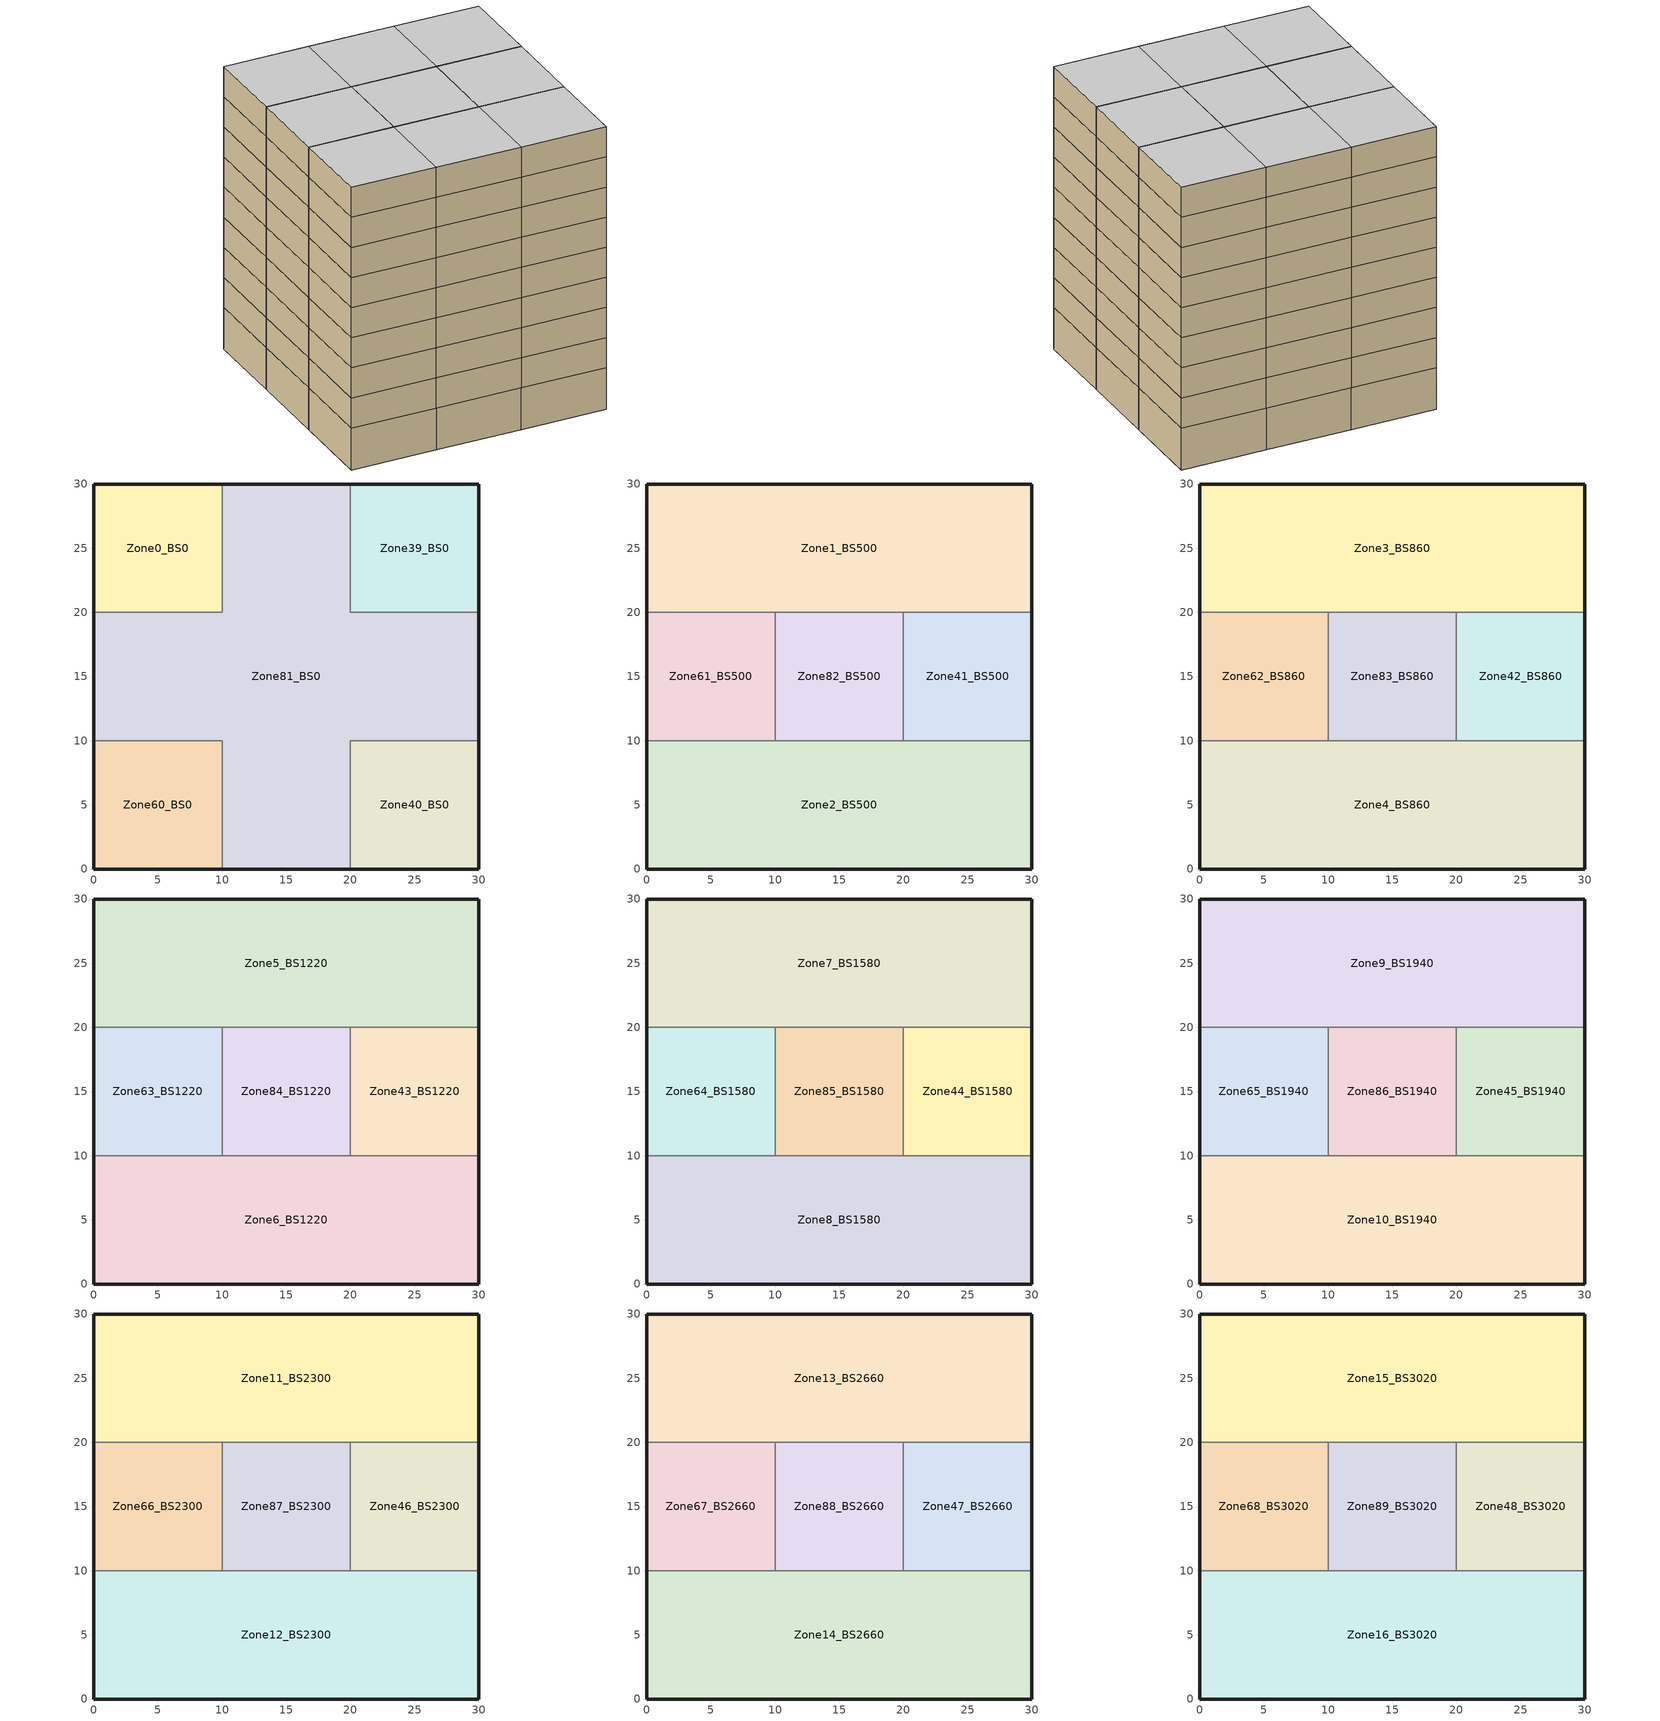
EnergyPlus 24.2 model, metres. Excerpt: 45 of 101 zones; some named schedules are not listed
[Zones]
Zone0_BS0
 floor ground (Generic Ground Slab): 10,30 10,20 0,20 0,30 z0
 wall outside (Generic Exterior Wall): 10,30 0,30 0,20 z0:5
 wall to Zone81_BS0 (Generic Interior Wall): 0,20 10,20 10,30 z0:5
Zone39_BS0
 floor ground (Generic Ground Slab): 30,30 30,20 20,20 20,30 z0
 wall outside (Generic Exterior Wall): 30,20 30,30 20,30 z0:5
 wall to Zone81_BS0 (Generic Interior Wall): 20,30 20,20 30,20 z0:5
Zone40_BS0
 floor ground (Generic Ground Slab): 30,10 30,0 20,0 20,10 z0
 wall outside (Generic Exterior Wall): 20,0 30,0 30,10 z0:5
 wall to Zone81_BS0 (Generic Interior Wall): 30,10 20,10 20,0 z0:5
Zone60_BS0
 floor ground (Generic Ground Slab): 10,10 10,0 0,0 0,10 z0
 wall outside (Generic Exterior Wall): 0,10 0,0 10,0 z0:5
 wall to Zone81_BS0 (Generic Interior Wall): 10,0 10,10 0,10 z0:5
Zone81_BS0
 floor ground (Generic Ground Slab): 20,20 20,10 10,10 10,20 z0; 20,30 20,20 10,20 10,30 z0; 30,20 30,10 20,10 20,20 z0; 20,10 20,0 10,0 10,10 z0; 10,20 10,10 0,10 0,20 z0
 wall outside (Generic Exterior Wall): 20,30 10,30 / 30,10 30,20 / 10,0 20,0 / 0,20 0,10 z0:5
Zone1_BS500
 floor to Zone81_BS0 (Generic Interior Floor): 20,30 20,20 10,20 10,30 z5
 floor to Zone0_BS0 (Generic Interior Floor): 10,30 10,20 0,20 0,30 z5
 floor to Zone39_BS0 (Generic Interior Floor): 30,30 30,20 20,20 20,30 z5
 wall outside (Generic Exterior Wall): 30,20 30,30 20,30 10,30 0,30 0,20 z5:8.6
 wall to Zone82_BS500 (Generic Interior Wall): 10,20 20,20 z5:8.6
 wall to Zone41_BS500 (Generic Interior Wall): 20,20 30,20 z5:8.6
 wall to Zone61_BS500 (Generic Interior Wall): 0,20 10,20 z5:8.6
Zone2_BS500
 floor to Zone81_BS0 (Generic Interior Floor): 20,10 20,0 10,0 10,10 z5
 floor to Zone40_BS0 (Generic Interior Floor): 30,10 30,0 20,0 20,10 z5
 floor to Zone60_BS0 (Generic Interior Floor): 10,10 10,0 0,0 0,10 z5
 wall outside (Generic Exterior Wall): 0,10 0,0 10,0 20,0 30,0 30,10 z5:8.6
 wall to Zone82_BS500 (Generic Interior Wall): 20,10 10,10 z5:8.6
 wall to Zone41_BS500 (Generic Interior Wall): 30,10 20,10 z5:8.6
 wall to Zone61_BS500 (Generic Interior Wall): 10,10 0,10 z5:8.6
Zone41_BS500
 floor to Zone81_BS0 (Generic Interior Floor): 30,20 30,10 20,10 20,20 z5
 wall outside (Generic Exterior Wall): 30,10 30,20 z5:8.6
 wall to Zone82_BS500 (Generic Interior Wall): 20,20 20,10 z5:8.6
Zone61_BS500
 floor to Zone81_BS0 (Generic Interior Floor): 10,20 10,10 0,10 0,20 z5
 wall outside (Generic Exterior Wall): 0,20 0,10 z5:8.6
 wall to Zone82_BS500 (Generic Interior Wall): 10,10 10,20 z5:8.6
Zone82_BS500
 floor to Zone81_BS0 (Generic Interior Floor): 20,20 20,10 10,10 10,20 z5
Zone3_BS860
 floor to Zone1_BS500 (Generic Interior Floor): 20,30 20,20 10,20 10,30 z8.6; 10,30 10,20 0,20 0,30 z8.6; 30,30 30,20 20,20 20,30 z8.6
 wall outside (Generic Exterior Wall): 30,20 30,30 20,30 10,30 0,30 0,20 z8.6:12.2
 wall to Zone83_BS860 (Generic Interior Wall): 10,20 20,20 z8.6:12.2
 wall to Zone42_BS860 (Generic Interior Wall): 20,20 30,20 z8.6:12.2
 wall to Zone62_BS860 (Generic Interior Wall): 0,20 10,20 z8.6:12.2
Zone42_BS860
 floor to Zone41_BS500 (Generic Interior Floor): 30,20 30,10 20,10 20,20 z8.6
 wall outside (Generic Exterior Wall): 30,10 30,20 z8.6:12.2
 wall to Zone83_BS860 (Generic Interior Wall): 20,20 20,10 z8.6:12.2
 wall to Zone4_BS860 (Generic Interior Wall): 20,10 30,10 z8.6:12.2
Zone4_BS860
 floor to Zone2_BS500 (Generic Interior Floor): 20,10 20,0 10,0 10,10 z8.6; 30,10 30,0 20,0 20,10 z8.6; 10,10 10,0 0,0 0,10 z8.6
 wall outside (Generic Exterior Wall): 0,10 0,0 10,0 20,0 30,0 30,10 z8.6:12.2
 wall to Zone83_BS860 (Generic Interior Wall): 20,10 10,10 z8.6:12.2
 wall to Zone62_BS860 (Generic Interior Wall): 10,10 0,10 z8.6:12.2
Zone62_BS860
 floor to Zone61_BS500 (Generic Interior Floor): 10,20 10,10 0,10 0,20 z8.6
 wall outside (Generic Exterior Wall): 0,20 0,10 z8.6:12.2
 wall to Zone83_BS860 (Generic Interior Wall): 10,10 10,20 z8.6:12.2
Zone83_BS860
 floor to Zone82_BS500 (Generic Interior Floor): 20,20 20,10 10,10 10,20 z8.6
Zone43_BS1220
 floor to Zone42_BS860 (Generic Interior Floor): 30,20 30,10 20,10 20,20 z12.2
 wall outside (Generic Exterior Wall): 30,10 30,20 z12.2:15.8
 wall to Zone84_BS1220 (Generic Interior Wall): 20,20 20,10 z12.2:15.8
 wall to Zone6_BS1220 (Generic Interior Wall): 20,10 30,10 z12.2:15.8
 wall to Zone5_BS1220 (Generic Interior Wall): 30,20 20,20 z12.2:15.8
Zone5_BS1220
 floor to Zone3_BS860 (Generic Interior Floor): 20,30 20,20 10,20 10,30 z12.2; 10,30 10,20 0,20 0,30 z12.2; 30,30 30,20 20,20 20,30 z12.2
 wall outside (Generic Exterior Wall): 30,20 30,30 20,30 10,30 0,30 0,20 z12.2:15.8
 wall to Zone84_BS1220 (Generic Interior Wall): 10,20 20,20 z12.2:15.8
 wall to Zone63_BS1220 (Generic Interior Wall): 0,20 10,20 z12.2:15.8
Zone63_BS1220
 floor to Zone62_BS860 (Generic Interior Floor): 10,20 10,10 0,10 0,20 z12.2
 wall outside (Generic Exterior Wall): 0,20 0,10 z12.2:15.8
 wall to Zone84_BS1220 (Generic Interior Wall): 10,10 10,20 z12.2:15.8
 wall to Zone6_BS1220 (Generic Interior Wall): 0,10 10,10 z12.2:15.8
Zone6_BS1220
 floor to Zone4_BS860 (Generic Interior Floor): 20,10 20,0 10,0 10,10 z12.2; 30,10 30,0 20,0 20,10 z12.2; 10,10 10,0 0,0 0,10 z12.2
 wall outside (Generic Exterior Wall): 0,10 0,0 10,0 20,0 30,0 30,10 z12.2:15.8
 wall to Zone84_BS1220 (Generic Interior Wall): 20,10 10,10 z12.2:15.8
Zone84_BS1220
 floor to Zone83_BS860 (Generic Interior Floor): 20,20 20,10 10,10 10,20 z12.2
Zone44_BS1580
 floor to Zone43_BS1220 (Generic Interior Floor): 30,20 30,10 20,10 20,20 z15.8
 wall outside (Generic Exterior Wall): 30,10 30,20 z15.8:19.4
 wall to Zone85_BS1580 (Generic Interior Wall): 20,20 20,10 z15.8:19.4
 wall to Zone8_BS1580 (Generic Interior Wall): 20,10 30,10 z15.8:19.4
 wall to Zone7_BS1580 (Generic Interior Wall): 30,20 20,20 z15.8:19.4
Zone64_BS1580
 floor to Zone63_BS1220 (Generic Interior Floor): 10,20 10,10 0,10 0,20 z15.8
 wall outside (Generic Exterior Wall): 0,20 0,10 z15.8:19.4
 wall to Zone85_BS1580 (Generic Interior Wall): 10,10 10,20 z15.8:19.4
 wall to Zone7_BS1580 (Generic Interior Wall): 10,20 0,20 z15.8:19.4
 wall to Zone8_BS1580 (Generic Interior Wall): 0,10 10,10 z15.8:19.4
Zone7_BS1580
 floor to Zone5_BS1220 (Generic Interior Floor): 20,30 20,20 10,20 10,30 z15.8; 10,30 10,20 0,20 0,30 z15.8; 30,30 30,20 20,20 20,30 z15.8
 wall outside (Generic Exterior Wall): 30,20 30,30 20,30 10,30 0,30 0,20 z15.8:19.4
 wall to Zone85_BS1580 (Generic Interior Wall): 10,20 20,20 z15.8:19.4
Zone85_BS1580
 floor to Zone84_BS1220 (Generic Interior Floor): 20,20 20,10 10,10 10,20 z15.8
 wall to Zone8_BS1580 (Generic Interior Wall): 10,10 20,10 z15.8:19.4
Zone8_BS1580
 floor to Zone6_BS1220 (Generic Interior Floor): 20,10 20,0 10,0 10,10 z15.8; 30,10 30,0 20,0 20,10 z15.8; 10,10 10,0 0,0 0,10 z15.8
 wall outside (Generic Exterior Wall): 0,10 0,0 10,0 20,0 30,0 30,10 z15.8:19.4
Zone10_BS1940
 floor to Zone8_BS1580 (Generic Interior Floor): 20,10 20,0 10,0 10,10 z19.4; 30,10 30,0 20,0 20,10 z19.4; 10,10 10,0 0,0 0,10 z19.4
 wall outside (Generic Exterior Wall): 0,10 0,0 10,0 20,0 30,0 30,10 z19.4:23
 wall to Zone86_BS1940 (Generic Interior Wall): 20,10 10,10 z19.4:23
 wall to Zone45_BS1940 (Generic Interior Wall): 30,10 20,10 z19.4:23
 wall to Zone65_BS1940 (Generic Interior Wall): 10,10 0,10 z19.4:23
Zone45_BS1940
 floor to Zone44_BS1580 (Generic Interior Floor): 30,20 30,10 20,10 20,20 z19.4
 wall outside (Generic Exterior Wall): 30,10 30,20 z19.4:23
 wall to Zone86_BS1940 (Generic Interior Wall): 20,20 20,10 z19.4:23
 wall to Zone9_BS1940 (Generic Interior Wall): 30,20 20,20 z19.4:23
Zone65_BS1940
 floor to Zone64_BS1580 (Generic Interior Floor): 10,20 10,10 0,10 0,20 z19.4
 wall outside (Generic Exterior Wall): 0,20 0,10 z19.4:23
 wall to Zone86_BS1940 (Generic Interior Wall): 10,10 10,20 z19.4:23
 wall to Zone9_BS1940 (Generic Interior Wall): 10,20 0,20 z19.4:23
Zone86_BS1940
 floor to Zone85_BS1580 (Generic Interior Floor): 20,20 20,10 10,10 10,20 z19.4
 wall to Zone9_BS1940 (Generic Interior Wall): 20,20 10,20 z19.4:23
Zone9_BS1940
 floor to Zone7_BS1580 (Generic Interior Floor): 20,30 20,20 10,20 10,30 z19.4; 10,30 10,20 0,20 0,30 z19.4; 30,30 30,20 20,20 20,30 z19.4
 wall outside (Generic Exterior Wall): 30,20 30,30 20,30 10,30 0,30 0,20 z19.4:23
Zone11_BS2300
 floor to Zone9_BS1940 (Generic Interior Floor): 20,30 20,20 10,20 10,30 z23; 10,30 10,20 0,20 0,30 z23; 30,30 30,20 20,20 20,30 z23
 wall outside (Generic Exterior Wall): 30,20 30,30 20,30 10,30 0,30 0,20 z23:26.6
 wall to Zone87_BS2300 (Generic Interior Wall): 10,20 20,20 z23:26.6
 wall to Zone46_BS2300 (Generic Interior Wall): 20,20 30,20 z23:26.6
 wall to Zone66_BS2300 (Generic Interior Wall): 0,20 10,20 z23:26.6
Zone12_BS2300
 floor to Zone10_BS1940 (Generic Interior Floor): 20,10 20,0 10,0 10,10 z23; 30,10 30,0 20,0 20,10 z23; 10,10 10,0 0,0 0,10 z23
 wall outside (Generic Exterior Wall): 0,10 0,0 10,0 20,0 30,0 30,10 z23:26.6
 wall to Zone87_BS2300 (Generic Interior Wall): 20,10 10,10 z23:26.6
 wall to Zone46_BS2300 (Generic Interior Wall): 30,10 20,10 z23:26.6
 wall to Zone66_BS2300 (Generic Interior Wall): 10,10 0,10 z23:26.6
Zone46_BS2300
 floor to Zone45_BS1940 (Generic Interior Floor): 30,20 30,10 20,10 20,20 z23
 wall outside (Generic Exterior Wall): 30,10 30,20 z23:26.6
 wall to Zone87_BS2300 (Generic Interior Wall): 20,20 20,10 z23:26.6
Zone66_BS2300
 floor to Zone65_BS1940 (Generic Interior Floor): 10,20 10,10 0,10 0,20 z23
 wall outside (Generic Exterior Wall): 0,20 0,10 z23:26.6
 wall to Zone87_BS2300 (Generic Interior Wall): 10,10 10,20 z23:26.6
Zone87_BS2300
 floor to Zone86_BS1940 (Generic Interior Floor): 20,20 20,10 10,10 10,20 z23
Zone13_BS2660
 floor to Zone11_BS2300 (Generic Interior Floor): 20,30 20,20 10,20 10,30 z26.6; 10,30 10,20 0,20 0,30 z26.6; 30,30 30,20 20,20 20,30 z26.6
 wall outside (Generic Exterior Wall): 30,20 30,30 20,30 10,30 0,30 0,20 z26.6:30.2
 wall to Zone88_BS2660 (Generic Interior Wall): 10,20 20,20 z26.6:30.2
 wall to Zone47_BS2660 (Generic Interior Wall): 20,20 30,20 z26.6:30.2
 wall to Zone67_BS2660 (Generic Interior Wall): 0,20 10,20 z26.6:30.2
Zone14_BS2660
 floor to Zone12_BS2300 (Generic Interior Floor): 20,10 20,0 10,0 10,10 z26.6; 30,10 30,0 20,0 20,10 z26.6; 10,10 10,0 0,0 0,10 z26.6
 wall outside (Generic Exterior Wall): 0,10 0,0 10,0 20,0 30,0 30,10 z26.6:30.2
 wall to Zone88_BS2660 (Generic Interior Wall): 20,10 10,10 z26.6:30.2
 wall to Zone47_BS2660 (Generic Interior Wall): 30,10 20,10 z26.6:30.2
 wall to Zone67_BS2660 (Generic Interior Wall): 10,10 0,10 z26.6:30.2
Zone47_BS2660
 floor to Zone46_BS2300 (Generic Interior Floor): 30,20 30,10 20,10 20,20 z26.6
 wall outside (Generic Exterior Wall): 30,10 30,20 z26.6:30.2
 wall to Zone88_BS2660 (Generic Interior Wall): 20,20 20,10 z26.6:30.2
Zone67_BS2660
 floor to Zone66_BS2300 (Generic Interior Floor): 10,20 10,10 0,10 0,20 z26.6
 wall outside (Generic Exterior Wall): 0,20 0,10 z26.6:30.2
 wall to Zone88_BS2660 (Generic Interior Wall): 10,10 10,20 z26.6:30.2
Zone88_BS2660
 floor to Zone87_BS2300 (Generic Interior Floor): 20,20 20,10 10,10 10,20 z26.6
Zone15_BS3020
 floor to Zone13_BS2660 (Generic Interior Floor): 20,30 20,20 10,20 10,30 z30.2; 10,30 10,20 0,20 0,30 z30.2; 30,30 30,20 20,20 20,30 z30.2
 wall outside (Generic Exterior Wall): 30,20 30,30 20,30 10,30 0,30 0,20 z30.2:33.8
 wall to Zone89_BS3020 (Generic Interior Wall): 10,20 20,20 z30.2:33.8
 wall to Zone48_BS3020 (Generic Interior Wall): 20,20 30,20 z30.2:33.8
 wall to Zone68_BS3020 (Generic Interior Wall): 0,20 10,20 z30.2:33.8
 ceiling to Zone17_BS3380 (Generic Interior Ceiling): 10,30 10,20 20,20 20,30 z33.8; 0,30 0,20 10,20 10,30 z33.8; 20,30 20,20 30,20 30,30 z33.8
Zone16_BS3020
 floor to Zone14_BS2660 (Generic Interior Floor): 20,10 20,0 10,0 10,10 z30.2; 30,10 30,0 20,0 20,10 z30.2; 10,10 10,0 0,0 0,10 z30.2
 wall outside (Generic Exterior Wall): 0,10 0,0 10,0 20,0 30,0 30,10 z30.2:33.8
 wall to Zone89_BS3020 (Generic Interior Wall): 20,10 10,10 z30.2:33.8
 wall to Zone48_BS3020 (Generic Interior Wall): 30,10 20,10 z30.2:33.8
 wall to Zone68_BS3020 (Generic Interior Wall): 10,10 0,10 z30.2:33.8
 ceiling to Zone18_BS3380 (Generic Interior Ceiling): 10,10 10,0 20,0 20,10 z33.8; 20,10 20,0 30,0 30,10 z33.8; 0,10 0,0 10,0 10,10 z33.8
Zone48_BS3020
 floor to Zone47_BS2660 (Generic Interior Floor): 30,20 30,10 20,10 20,20 z30.2
 wall outside (Generic Exterior Wall): 30,10 30,20 z30.2:33.8
 wall to Zone89_BS3020 (Generic Interior Wall): 20,20 20,10 z30.2:33.8
 ceiling to Zone49_BS3380 (Generic Interior Ceiling): 20,20 20,10 30,10 30,20 z33.8
Zone68_BS3020
 floor to Zone67_BS2660 (Generic Interior Floor): 10,20 10,10 0,10 0,20 z30.2
 wall outside (Generic Exterior Wall): 0,20 0,10 z30.2:33.8
 wall to Zone89_BS3020 (Generic Interior Wall): 10,10 10,20 z30.2:33.8
 ceiling to Zone69_BS3380 (Generic Interior Ceiling): 0,20 0,10 10,10 10,20 z33.8
Zone89_BS3020
 floor to Zone88_BS2660 (Generic Interior Floor): 20,20 20,10 10,10 10,20 z30.2
 ceiling to Zone90_BS3380 (Generic Interior Ceiling): 10,20 10,10 20,10 20,20 z33.8
[SizingPeriod:DesignDay] Day of Month=21; Dry-Bulb Temp Range Modifier Type=DefaultMultipliers; Barometric Pressure {Pa}=100881; Rain {Yes/No}=No; Snow on ground {Yes/No}=No; Daylight Savings Time Indicator {Yes/No}=No
Name | Month | Day Type | Max Dry-Bulb Temp {C} | Daily Dry-Bulb Temp Range {C} | Humidity Condition Type | Wetbulb/Dewpoint at Max Dry-Bulb {C} | Wind Speed {m/s} | Wind Direction {Degrees; N=0, S=180} | Solar Model Indicator | Clearness (0.0 to 1.2) | ASHRAE Clear Sky Beam Optical Depth (taub) | ASHRAE Clear Sky Diffuse Optical Depth (taud)
Bologna-Marconi.AP Ann Htg 99.6% Condns DB | 1 | WinterDesignDay | -3.8 | 0 | Wetbulb | -3.8 | 2.1 | 210 | ASHRAEClearSky | 0
Bologna-Marconi.AP Ann Hum_n 99.6% Condns DP=>MCDB | 1 | WinterDesignDay | 1.2 | 0 | Dewpoint | -9.6 | 2.1 | 210 | ASHRAEClearSky | 0
Bologna-Marconi.AP Ann Htg Wind 99.6% Condns WS=>MCDB | 1 | WinterDesignDay | 8 | 0 | Wetbulb | 8 | 7.4 | 210 | ASHRAEClearSky | 0
Bologna-Marconi.AP Ann Clg .4% Condns DB=>MWB | 7 | SummerDesignDay | 35.1 | 13 | Wetbulb | 22.2 | 2.8 | 70 | ASHRAETau2017 |  | 0.452 | 2.209
[Building]
Building: clockwise north axis=20; terrain=City; solar distribution=FullExterior
[Site:WaterMainsTemperature]
calculation method=CorrelationFromWeatherFile
[Site:GroundTemperature:BuildingSurface]
6.3, 5.43, 6.97, 9.38, 15.67, 20.52, 23.8, 24.8, 23.1, 19.33, 14.29, 9.62
[Material] thermal absorptance=0.9
Name | roughness | thickness {m} | conductivity {W/m-K} | density {kg/m3} | specific heat {J/kg-K} | solar absorptance | visible absorptance
Generic HW Concrete | MediumRough | 0.2 | 1.95 | 2240 | 900 | 0.8 | 0.8
Generic Ceiling Air Gap | Smooth | 0.1 | 0.556 | 1.28 | 1000 | 0.7 | 0.7
Generic Brick | MediumRough | 0.1 | 0.9 | 1920 | 790 | 0.65 | 0.65
Generic Acoustic Tile | MediumSmooth | 0.02 | 0.06 | 368 | 590 | 0.2 | 0.2
Generic LW Concrete | MediumRough | 0.1 | 0.53 | 1280 | 840 | 0.8 | 0.8
Generic Gypsum Board | MediumSmooth | 0.0127 | 0.16 | 800 | 1090 | 0.5 | 0.5
Generic Wall Air Gap | Smooth | 0.1 | 0.667 | 1.28 | 1000 | 0.7 | 0.7
Generic 50mm Insulation | MediumRough | 0.05 | 0.03 | 43 | 1210 | 0.7 | 0.7
[Construction]
Generic Ground Slab: Generic 50mm Insulation, Generic HW Concrete
Generic Interior Floor: Generic Acoustic Tile, Generic Ceiling Air Gap, Generic LW Concrete
Generic Interior Ceiling: Generic LW Concrete, Generic Ceiling Air Gap, Generic Acoustic Tile
Generic Interior Wall: Generic Gypsum Board, Generic Wall Air Gap, Generic Gypsum Board
Generic Exterior Wall: Generic Brick, Generic LW Concrete, Generic 50mm Insulation, Generic Wall Air Gap, Generic Gypsum Board
[HVACTemplate:Zone:IdealLoadsAirSystem] heating supply air temp {C}=50; cooling supply air temp {C}=13; heating limit=LimitCapacity; max sensible heat capacity=Autosize; dehumidification type=None; humidification type=None; demand controlled vent type=None; economizer type=NoEconomizer; heat recovery type=None; sensible heat recovery effectiveness=0; latent heat recovery effectiveness=0
Name | template thermostat | cooling limit | max cooling fow rate {m3/s} | max total cooling capacity | heating availability schedule | cooling availability schedule | outdoor air method | outdoor air object
Zone0_BS0 | Setpoint_Zone0_BS0..Zone0_BS0 | LimitFlowRateAndCapacity | Autosize | Autosize | HtnSch_Season_Weekdays_7-18 | ClnSch_Season_Weekdays_7-18 | DetailedSpecification | Ventilation_Zone0_BS0..Zone0_BS0
Zone10_BS1940 | Setpoint_Zone10_BS1940..Zone10_BS1940 | LimitFlowRateAndCapacity | Autosize | Autosize | HtnSch_Season_Weekdays_7-18 | ClnSch_Season_Weekdays_7-18 | DetailedSpecification | Ventilation_Zone10_BS1940..Zone10_BS1940
Zone11_BS2300 | Setpoint_Zone11_BS2300..Zone11_BS2300 | LimitFlowRateAndCapacity | Autosize | Autosize | HtnSch_Season_Weekdays_7-18 | ClnSch_Season_Weekdays_7-18 | DetailedSpecification | Ventilation_Zone11_BS2300..Zone11_BS2300
Zone12_BS2300 | Setpoint_Zone12_BS2300..Zone12_BS2300 | LimitFlowRateAndCapacity | Autosize | Autosize | HtnSch_Season_Weekdays_7-18 | ClnSch_Season_Weekdays_7-18 | DetailedSpecification | Ventilation_Zone12_BS2300..Zone12_BS2300
Zone13_BS2660 | Setpoint_Zone13_BS2660..Zone13_BS2660 | LimitFlowRateAndCapacity | Autosize | Autosize | HtnSch_Season_Weekdays_7-18 | ClnSch_Season_Weekdays_7-18 | DetailedSpecification | Ventilation_Zone13_BS2660..Zone13_BS2660
Zone14_BS2660 | Setpoint_Zone14_BS2660..Zone14_BS2660 | LimitFlowRateAndCapacity | Autosize | Autosize | HtnSch_Season_Weekdays_7-18 | ClnSch_Season_Weekdays_7-18 | DetailedSpecification | Ventilation_Zone14_BS2660..Zone14_BS2660
Zone15_BS3020 | Setpoint_Zone15_BS3020..Zone15_BS3020 | LimitFlowRateAndCapacity | Autosize | Autosize | HtnSch_Season_Weekdays_7-18 | ClnSch_Season_Weekdays_7-18 | DetailedSpecification | Ventilation_Zone15_BS3020..Zone15_BS3020
Zone16_BS3020 | Setpoint_Zone16_BS3020..Zone16_BS3020 | LimitFlowRateAndCapacity | Autosize | Autosize | HtnSch_Season_Weekdays_7-18 | ClnSch_Season_Weekdays_7-18 | DetailedSpecification | Ventilation_Zone16_BS3020..Zone16_BS3020
Zone1_BS500 | Setpoint_Zone1_BS500..Zone1_BS500 | LimitFlowRateAndCapacity | Autosize | Autosize | HtnSch_Season_Weekdays_7-18 | ClnSch_Season_Weekdays_7-18 | DetailedSpecification | Ventilation_Zone1_BS500..Zone1_BS500
Zone2_BS500 | Setpoint_Zone2_BS500..Zone2_BS500 | LimitFlowRateAndCapacity | Autosize | Autosize | HtnSch_Season_Weekdays_7-18 | ClnSch_Season_Weekdays_7-18 | DetailedSpecification | Ventilation_Zone2_BS500..Zone2_BS500
Zone39_BS0 | Setpoint_Zone39_BS0..Zone39_BS0 | LimitFlowRateAndCapacity | Autosize | Autosize | HtnSch_Season_Mon-Sat_8-21 | ClnSch_Season_Mon-Sat_8-21 | DetailedSpecification | Ventilation_Zone39_BS0..Zone39_BS0
Zone3_BS860 | Setpoint_Zone3_BS860..Zone3_BS860 | LimitFlowRateAndCapacity | Autosize | Autosize | HtnSch_Season_Weekdays_7-18 | ClnSch_Season_Weekdays_7-18 | DetailedSpecification | Ventilation_Zone3_BS860..Zone3_BS860
Zone40_BS0 | Setpoint_Zone40_BS0..Zone40_BS0 | LimitFlowRateAndCapacity | Autosize | Autosize | HtnSch_Season_Mon-Sat_8-21 | ClnSch_Season_Mon-Sat_8-21 | DetailedSpecification | Ventilation_Zone40_BS0..Zone40_BS0
Zone41_BS500 | Setpoint_Zone41_BS500..Zone41_BS500 | LimitFlowRateAndCapacity | Autosize | Autosize | HtnSch_Season_Weekdays_7-18 | ClnSch_Season_Weekdays_7-18 | DetailedSpecification | Ventilation_Zone41_BS500..Zone41_BS500
Zone42_BS860 | Setpoint_Zone42_BS860..Zone42_BS860 | LimitFlowRateAndCapacity | Autosize | Autosize | HtnSch_Season_Weekdays_7-18 | ClnSch_Season_Weekdays_7-18 | DetailedSpecification | Ventilation_Zone42_BS860..Zone42_BS860
Zone43_BS1220 | Setpoint_Zone43_BS1220..Zone43_BS1220 | LimitFlowRateAndCapacity | Autosize | Autosize | HtnSch_Season_Weekdays_7-18 | ClnSch_Season_Weekdays_7-18 | DetailedSpecification | Ventilation_Zone43_BS1220..Zone43_BS1220
Zone44_BS1580 | Setpoint_Zone44_BS1580..Zone44_BS1580 | LimitFlowRateAndCapacity | Autosize | Autosize | HtnSch_Season_Weekdays_7-18 | ClnSch_Season_Weekdays_7-18 | DetailedSpecification | Ventilation_Zone44_BS1580..Zone44_BS1580
Zone45_BS1940 | Setpoint_Zone45_BS1940..Zone45_BS1940 | LimitFlowRateAndCapacity | Autosize | Autosize | HtnSch_Season_Weekdays_7-18 | ClnSch_Season_Weekdays_7-18 | DetailedSpecification | Ventilation_Zone45_BS1940..Zone45_BS1940
Zone46_BS2300 | Setpoint_Zone46_BS2300..Zone46_BS2300 | LimitFlowRateAndCapacity | Autosize | Autosize | HtnSch_Season_Weekdays_7-18 | ClnSch_Season_Weekdays_7-18 | DetailedSpecification | Ventilation_Zone46_BS2300..Zone46_BS2300
Zone47_BS2660 | Setpoint_Zone47_BS2660..Zone47_BS2660 | LimitFlowRateAndCapacity | Autosize | Autosize | HtnSch_Season_Weekdays_7-18 | ClnSch_Season_Weekdays_7-18 | DetailedSpecification | Ventilation_Zone47_BS2660..Zone47_BS2660
Zone48_BS3020 | Setpoint_Zone48_BS3020..Zone48_BS3020 | LimitFlowRateAndCapacity | Autosize | Autosize | HtnSch_Season_Weekdays_7-18 | ClnSch_Season_Weekdays_7-18 | DetailedSpecification | Ventilation_Zone48_BS3020..Zone48_BS3020
Zone4_BS860 | Setpoint_Zone4_BS860..Zone4_BS860 | LimitFlowRateAndCapacity | Autosize | Autosize | HtnSch_Season_Weekdays_7-18 | ClnSch_Season_Weekdays_7-18 | DetailedSpecification | Ventilation_Zone4_BS860..Zone4_BS860
Zone5_BS1220 | Setpoint_Zone5_BS1220..Zone5_BS1220 | LimitFlowRateAndCapacity | Autosize | Autosize | HtnSch_Season_Weekdays_7-18 | ClnSch_Season_Weekdays_7-18 | DetailedSpecification | Ventilation_Zone5_BS1220..Zone5_BS1220
Zone60_BS0 | Setpoint_Zone60_BS0..Zone60_BS0 | LimitFlowRateAndCapacity | Autosize | Autosize | HtnSch_Season_Mon-Sat_8-21 | ClnSch_Season_Mon-Sat_8-21 | DetailedSpecification | Ventilation_Zone60_BS0..Zone60_BS0
Zone61_BS500 | Setpoint_Zone61_BS500..Zone61_BS500 | LimitFlowRateAndCapacity | Autosize | Autosize | HtnSch_Season_Weekdays_7-18 | ClnSch_Season_Weekdays_7-18 | DetailedSpecification | Ventilation_Zone61_BS500..Zone61_BS500
Zone62_BS860 | Setpoint_Zone62_BS860..Zone62_BS860 | LimitFlowRateAndCapacity | Autosize | Autosize | HtnSch_Season_Weekdays_7-18 | ClnSch_Season_Weekdays_7-18 | DetailedSpecification | Ventilation_Zone62_BS860..Zone62_BS860
Zone63_BS1220 | Setpoint_Zone63_BS1220..Zone63_BS1220 | LimitFlowRateAndCapacity | Autosize | Autosize | HtnSch_Season_Weekdays_7-18 | ClnSch_Season_Weekdays_7-18 | DetailedSpecification | Ventilation_Zone63_BS1220..Zone63_BS1220
Zone64_BS1580 | Setpoint_Zone64_BS1580..Zone64_BS1580 | LimitFlowRateAndCapacity | Autosize | Autosize | HtnSch_Season_Weekdays_7-18 | ClnSch_Season_Weekdays_7-18 | DetailedSpecification | Ventilation_Zone64_BS1580..Zone64_BS1580
Zone65_BS1940 | Setpoint_Zone65_BS1940..Zone65_BS1940 | LimitFlowRateAndCapacity | Autosize | Autosize | HtnSch_Season_Weekdays_7-18 | ClnSch_Season_Weekdays_7-18 | DetailedSpecification | Ventilation_Zone65_BS1940..Zone65_BS1940
Zone66_BS2300 | Setpoint_Zone66_BS2300..Zone66_BS2300 | LimitFlowRateAndCapacity | Autosize | Autosize | HtnSch_Season_Weekdays_7-18 | ClnSch_Season_Weekdays_7-18 | DetailedSpecification | Ventilation_Zone66_BS2300..Zone66_BS2300
Zone67_BS2660 | Setpoint_Zone67_BS2660..Zone67_BS2660 | LimitFlowRateAndCapacity | Autosize | Autosize | HtnSch_Season_Weekdays_7-18 | ClnSch_Season_Weekdays_7-18 | DetailedSpecification | Ventilation_Zone67_BS2660..Zone67_BS2660
Zone68_BS3020 | Setpoint_Zone68_BS3020..Zone68_BS3020 | LimitFlowRateAndCapacity | Autosize | Autosize | HtnSch_Season_Weekdays_7-18 | ClnSch_Season_Weekdays_7-18 | DetailedSpecification | Ventilation_Zone68_BS3020..Zone68_BS3020
Zone6_BS1220 | Setpoint_Zone6_BS1220..Zone6_BS1220 | LimitFlowRateAndCapacity | Autosize | Autosize | HtnSch_Season_Weekdays_7-18 | ClnSch_Season_Weekdays_7-18 | DetailedSpecification | Ventilation_Zone6_BS1220..Zone6_BS1220
Zone7_BS1580 | Setpoint_Zone7_BS1580..Zone7_BS1580 | LimitFlowRateAndCapacity | Autosize | Autosize | HtnSch_Season_Weekdays_7-18 | ClnSch_Season_Weekdays_7-18 | DetailedSpecification | Ventilation_Zone7_BS1580..Zone7_BS1580
Zone81_BS0 | Setpoint_Zone81_BS0..Zone81_BS0 | LimitFlowRateAndCapacity | Autosize | Autosize | HtnSch_Season_Weekdays_7-18 | ClnSch_Season_Weekdays_7-18 | DetailedSpecification | Ventilation_Zone81_BS0..Zone81_BS0
Zone82_BS500 | Setpoint_Zone82_BS500..Zone82_BS500 | NoLimit |  |  | HtnSch_Season_Weekdays_7-18 | AlwaysOff | None
Zone83_BS860 | Setpoint_Zone83_BS860..Zone83_BS860 | NoLimit |  |  | HtnSch_Season_Weekdays_7-18 | AlwaysOff | None
Zone84_BS1220 | Setpoint_Zone84_BS1220..Zone84_BS1220 | NoLimit |  |  | HtnSch_Season_Weekdays_7-18 | AlwaysOff | None
Zone85_BS1580 | Setpoint_Zone85_BS1580..Zone85_BS1580 | NoLimit |  |  | HtnSch_Season_Weekdays_7-18 | AlwaysOff | None
Zone86_BS1940 | Setpoint_Zone86_BS1940..Zone86_BS1940 | NoLimit |  |  | HtnSch_Season_Weekdays_7-18 | AlwaysOff | None
Zone87_BS2300 | Setpoint_Zone87_BS2300..Zone87_BS2300 | NoLimit |  |  | HtnSch_Season_Weekdays_7-18 | AlwaysOff | None
Zone88_BS2660 | Setpoint_Zone88_BS2660..Zone88_BS2660 | NoLimit |  |  | HtnSch_Season_Weekdays_7-18 | AlwaysOff | None
Zone89_BS3020 | Setpoint_Zone89_BS3020..Zone89_BS3020 | NoLimit |  |  | HtnSch_Season_Weekdays_7-18 | AlwaysOff | None
Zone8_BS1580 | Setpoint_Zone8_BS1580..Zone8_BS1580 | LimitFlowRateAndCapacity | Autosize | Autosize | HtnSch_Season_Weekdays_7-18 | ClnSch_Season_Weekdays_7-18 | DetailedSpecification | Ventilation_Zone8_BS1580..Zone8_BS1580
Zone9_BS1940 | Setpoint_Zone9_BS1940..Zone9_BS1940 | LimitFlowRateAndCapacity | Autosize | Autosize | HtnSch_Season_Weekdays_7-18 | ClnSch_Season_Weekdays_7-18 | DetailedSpecification | Ventilation_Zone9_BS1940..Zone9_BS1940
[Zone] multiplier=1; include floor area=Yes
Name | ceiling height | volume | floor area
Zone0_BS0; Zone39_BS0; Zone40_BS0; Zone60_BS0 | 5 | 500 | 100
Zone10_BS1940; Zone11_BS2300; Zone12_BS2300; Zone13_BS2660; Zone14_BS2660; Zone15_BS3020; Zone16_BS3020; Zone1_BS500; Zone2_BS500; Zone3_BS860; Zone4_BS860; Zone5_BS1220; Zone6_BS1220; Zone7_BS1580; Zone8_BS1580; Zone9_BS1940 | 3.6 | 1080 | 300
Zone41_BS500; Zone42_BS860; Zone43_BS1220; Zone44_BS1580; Zone45_BS1940; Zone46_BS2300; Zone47_BS2660; Zone48_BS3020; Zone61_BS500; Zone62_BS860; Zone63_BS1220; Zone64_BS1580; Zone65_BS1940; Zone66_BS2300; Zone67_BS2660; Zone68_BS3020; Zone82_BS500; Zone83_BS860; Zone84_BS1220; Zone85_BS1580; Zone86_BS1940; Zone87_BS2300; Zone88_BS2660; Zone89_BS3020 | 3.6 | 360 | 100
Zone81_BS0 | 5 | 2500 | 500
[People] occupancy method=People/Area; radiant fraction=0.3; sensible heat fraction=autocalculate; activity schedule=Seated Adult Activity; carbon dioxide generation rate {m3/s-W}=3.82e-08
Name | zone | occupancy schedule | people per floor area {ppl/m2}
People_Zone0_BS0..Zone0_BS0 | Zone0_BS0 | OccSch_Office | 0.12
People_Zone10_BS1940..Zone10_BS1940 | Zone10_BS1940 | OccSch_Office | 0.1
People_Zone11_BS2300..Zone11_BS2300 | Zone11_BS2300 | OccSch_Office | 0.1
People_Zone12_BS2300..Zone12_BS2300 | Zone12_BS2300 | OccSch_Office | 0.1
People_Zone13_BS2660..Zone13_BS2660 | Zone13_BS2660 | OccSch_Office | 0.1
People_Zone14_BS2660..Zone14_BS2660 | Zone14_BS2660 | OccSch_Office | 0.1
People_Zone15_BS3020..Zone15_BS3020 | Zone15_BS3020 | OccSch_Office | 0.1
People_Zone16_BS3020..Zone16_BS3020 | Zone16_BS3020 | OccSch_Office | 0.1
People_Zone1_BS500..Zone1_BS500 | Zone1_BS500 | OccSch_Office | 0.1
People_Zone2_BS500..Zone2_BS500 | Zone2_BS500 | OccSch_Office | 0.1
People_Zone39_BS0..Zone39_BS0 | Zone39_BS0 | OccSch_Retail | 0.25
People_Zone3_BS860..Zone3_BS860 | Zone3_BS860 | OccSch_Office | 0.1
People_Zone40_BS0..Zone40_BS0 | Zone40_BS0 | OccSch_Retail | 0.25
People_Zone41_BS500..Zone41_BS500 | Zone41_BS500 | OccSch_Office | 0.35
People_Zone42_BS860..Zone42_BS860 | Zone42_BS860 | OccSch_Office | 0.35
People_Zone43_BS1220..Zone43_BS1220 | Zone43_BS1220 | OccSch_Office | 0.35
People_Zone44_BS1580..Zone44_BS1580 | Zone44_BS1580 | OccSch_Office | 0.35
People_Zone45_BS1940..Zone45_BS1940 | Zone45_BS1940 | OccSch_Office | 0.35
People_Zone46_BS2300..Zone46_BS2300 | Zone46_BS2300 | OccSch_Office | 0.35
People_Zone47_BS2660..Zone47_BS2660 | Zone47_BS2660 | OccSch_Office | 0.35
People_Zone48_BS3020..Zone48_BS3020 | Zone48_BS3020 | OccSch_Office | 0.35
People_Zone4_BS860..Zone4_BS860 | Zone4_BS860 | OccSch_Office | 0.1
People_Zone5_BS1220..Zone5_BS1220 | Zone5_BS1220 | OccSch_Office | 0.1
People_Zone60_BS0..Zone60_BS0 | Zone60_BS0 | OccSch_Retail | 0.7
People_Zone61_BS500..Zone61_BS500 | Zone61_BS500 | OccSch_Office | 0.08
People_Zone62_BS860..Zone62_BS860 | Zone62_BS860 | OccSch_Office | 0.08
People_Zone63_BS1220..Zone63_BS1220 | Zone63_BS1220 | OccSch_Office | 0.08
People_Zone64_BS1580..Zone64_BS1580 | Zone64_BS1580 | OccSch_Office | 0.08
People_Zone65_BS1940..Zone65_BS1940 | Zone65_BS1940 | OccSch_Office | 0.08
People_Zone66_BS2300..Zone66_BS2300 | Zone66_BS2300 | OccSch_Office | 0.08
People_Zone67_BS2660..Zone67_BS2660 | Zone67_BS2660 | OccSch_Office | 0.08
People_Zone68_BS3020..Zone68_BS3020 | Zone68_BS3020 | OccSch_Office | 0.08
People_Zone6_BS1220..Zone6_BS1220 | Zone6_BS1220 | OccSch_Office | 0.1
People_Zone7_BS1580..Zone7_BS1580 | Zone7_BS1580 | OccSch_Office | 0.1
People_Zone81_BS0..Zone81_BS0 | Zone81_BS0 | OccSch_Circulation | 0.16
People_Zone8_BS1580..Zone8_BS1580 | Zone8_BS1580 | OccSch_Office | 0.1
People_Zone9_BS1940..Zone9_BS1940 | Zone9_BS1940 | OccSch_Office | 0.1
[Lights] lighting level method=Watts/Area; return air fraction=0; radiant fraction=0.32; visible fraction=0.25
Name | zone | schedule | lighting per floor area {W/m2}
Lighting_Zone0_BS0..Zone0_BS0 | Zone0_BS0 | LghSch_Office | 10
Lighting_Zone10_BS1940..Zone10_BS1940 | Zone10_BS1940 | LghSch_Office | 10
Lighting_Zone11_BS2300..Zone11_BS2300 | Zone11_BS2300 | LghSch_Office | 10
Lighting_Zone12_BS2300..Zone12_BS2300 | Zone12_BS2300 | LghSch_Office | 10
Lighting_Zone13_BS2660..Zone13_BS2660 | Zone13_BS2660 | LghSch_Office | 10
Lighting_Zone14_BS2660..Zone14_BS2660 | Zone14_BS2660 | LghSch_Office | 10
Lighting_Zone15_BS3020..Zone15_BS3020 | Zone15_BS3020 | LghSch_Office | 10
Lighting_Zone16_BS3020..Zone16_BS3020 | Zone16_BS3020 | LghSch_Office | 10
Lighting_Zone1_BS500..Zone1_BS500 | Zone1_BS500 | LghSch_Office | 10
Lighting_Zone2_BS500..Zone2_BS500 | Zone2_BS500 | LghSch_Office | 10
Lighting_Zone39_BS0..Zone39_BS0 | Zone39_BS0 | LghSch_Retail | 15
Lighting_Zone3_BS860..Zone3_BS860 | Zone3_BS860 | LghSch_Office | 10
Lighting_Zone40_BS0..Zone40_BS0 | Zone40_BS0 | LghSch_Retail | 15
Lighting_Zone41_BS500..Zone41_BS500 | Zone41_BS500 | LghSch_Office | 10
Lighting_Zone42_BS860..Zone42_BS860 | Zone42_BS860 | LghSch_Office | 10
Lighting_Zone43_BS1220..Zone43_BS1220 | Zone43_BS1220 | LghSch_Office | 10
Lighting_Zone44_BS1580..Zone44_BS1580 | Zone44_BS1580 | LghSch_Office | 10
Lighting_Zone45_BS1940..Zone45_BS1940 | Zone45_BS1940 | LghSch_Office | 10
Lighting_Zone46_BS2300..Zone46_BS2300 | Zone46_BS2300 | LghSch_Office | 10
Lighting_Zone47_BS2660..Zone47_BS2660 | Zone47_BS2660 | LghSch_Office | 10
Lighting_Zone48_BS3020..Zone48_BS3020 | Zone48_BS3020 | LghSch_Office | 10
Lighting_Zone4_BS860..Zone4_BS860 | Zone4_BS860 | LghSch_Office | 10
Lighting_Zone5_BS1220..Zone5_BS1220 | Zone5_BS1220 | LghSch_Office | 10
Lighting_Zone60_BS0..Zone60_BS0 | Zone60_BS0 | LghSch_Retail | 12
Lighting_Zone61_BS500..Zone61_BS500 | Zone61_BS500 | LghSch_Office | 10
Lighting_Zone62_BS860..Zone62_BS860 | Zone62_BS860 | LghSch_Office | 10
Lighting_Zone63_BS1220..Zone63_BS1220 | Zone63_BS1220 | LghSch_Office | 10
Lighting_Zone64_BS1580..Zone64_BS1580 | Zone64_BS1580 | LghSch_Office | 10
Lighting_Zone65_BS1940..Zone65_BS1940 | Zone65_BS1940 | LghSch_Office | 10
Lighting_Zone66_BS2300..Zone66_BS2300 | Zone66_BS2300 | LghSch_Office | 10
Lighting_Zone67_BS2660..Zone67_BS2660 | Zone67_BS2660 | LghSch_Office | 10
Lighting_Zone68_BS3020..Zone68_BS3020 | Zone68_BS3020 | LghSch_Office | 10
Lighting_Zone6_BS1220..Zone6_BS1220 | Zone6_BS1220 | LghSch_Office | 10
Lighting_Zone7_BS1580..Zone7_BS1580 | Zone7_BS1580 | LghSch_Office | 10
Lighting_Zone81_BS0..Zone81_BS0 | Zone81_BS0 | LghSch_Circulation | 6
Lighting_Zone82_BS500..Zone82_BS500 | Zone82_BS500 | LghSch_Circulation | 6
Lighting_Zone83_BS860..Zone83_BS860 | Zone83_BS860 | LghSch_Circulation | 6
Lighting_Zone84_BS1220..Zone84_BS1220 | Zone84_BS1220 | LghSch_Circulation | 6
Lighting_Zone85_BS1580..Zone85_BS1580 | Zone85_BS1580 | LghSch_Circulation | 6
Lighting_Zone86_BS1940..Zone86_BS1940 | Zone86_BS1940 | LghSch_Circulation | 6
Lighting_Zone87_BS2300..Zone87_BS2300 | Zone87_BS2300 | LghSch_Circulation | 6
Lighting_Zone88_BS2660..Zone88_BS2660 | Zone88_BS2660 | LghSch_Circulation | 6
Lighting_Zone89_BS3020..Zone89_BS3020 | Zone89_BS3020 | LghSch_Circulation | 6
Lighting_Zone8_BS1580..Zone8_BS1580 | Zone8_BS1580 | LghSch_Office | 10
Lighting_Zone9_BS1940..Zone9_BS1940 | Zone9_BS1940 | LghSch_Office | 10
[ElectricEquipment] equipment level method=Watts/Area; latent fraction=0; radiant fraction=0; lost fraction=0
Name | zone | schedule | equipment per floor area {W/m2}
Equipment_Zone0_BS0..Zone0_BS0 | Zone0_BS0 | EqpSch_Office | 10
Equipment_Zone10_BS1940..Zone10_BS1940 | Zone10_BS1940 | EqpSch_Office | 10
Equipment_Zone11_BS2300..Zone11_BS2300 | Zone11_BS2300 | EqpSch_Office | 10
Equipment_Zone12_BS2300..Zone12_BS2300 | Zone12_BS2300 | EqpSch_Office | 10
Equipment_Zone13_BS2660..Zone13_BS2660 | Zone13_BS2660 | EqpSch_Office | 10
Equipment_Zone14_BS2660..Zone14_BS2660 | Zone14_BS2660 | EqpSch_Office | 10
Equipment_Zone15_BS3020..Zone15_BS3020 | Zone15_BS3020 | EqpSch_Office | 10
Equipment_Zone16_BS3020..Zone16_BS3020 | Zone16_BS3020 | EqpSch_Office | 10
Equipment_Zone1_BS500..Zone1_BS500 | Zone1_BS500 | EqpSch_Office | 10
Equipment_Zone2_BS500..Zone2_BS500 | Zone2_BS500 | EqpSch_Office | 10
Equipment_Zone39_BS0..Zone39_BS0 | Zone39_BS0 | EqpSch_Retail | 5
Equipment_Zone3_BS860..Zone3_BS860 | Zone3_BS860 | EqpSch_Office | 10
Equipment_Zone40_BS0..Zone40_BS0 | Zone40_BS0 | EqpSch_Retail | 5
Equipment_Zone41_BS500..Zone41_BS500 | Zone41_BS500 | EqpSch_Office | 4
Equipment_Zone42_BS860..Zone42_BS860 | Zone42_BS860 | EqpSch_Office | 4
Equipment_Zone43_BS1220..Zone43_BS1220 | Zone43_BS1220 | EqpSch_Office | 4
Equipment_Zone44_BS1580..Zone44_BS1580 | Zone44_BS1580 | EqpSch_Office | 4
Equipment_Zone45_BS1940..Zone45_BS1940 | Zone45_BS1940 | EqpSch_Office | 4
Equipment_Zone46_BS2300..Zone46_BS2300 | Zone46_BS2300 | EqpSch_Office | 4
Equipment_Zone47_BS2660..Zone47_BS2660 | Zone47_BS2660 | EqpSch_Office | 4
Equipment_Zone48_BS3020..Zone48_BS3020 | Zone48_BS3020 | EqpSch_Office | 4
Equipment_Zone4_BS860..Zone4_BS860 | Zone4_BS860 | EqpSch_Office | 10
Equipment_Zone5_BS1220..Zone5_BS1220 | Zone5_BS1220 | EqpSch_Office | 10
Equipment_Zone60_BS0..Zone60_BS0 | Zone60_BS0 | EqpSch_Retail | 20
Equipment_Zone61_BS500..Zone61_BS500 | Zone61_BS500 | EqpSch_Office | 10
Equipment_Zone62_BS860..Zone62_BS860 | Zone62_BS860 | EqpSch_Office | 10
Equipment_Zone63_BS1220..Zone63_BS1220 | Zone63_BS1220 | EqpSch_Office | 10
Equipment_Zone64_BS1580..Zone64_BS1580 | Zone64_BS1580 | EqpSch_Office | 10
Equipment_Zone65_BS1940..Zone65_BS1940 | Zone65_BS1940 | EqpSch_Office | 10
Equipment_Zone66_BS2300..Zone66_BS2300 | Zone66_BS2300 | EqpSch_Office | 10
Equipment_Zone67_BS2660..Zone67_BS2660 | Zone67_BS2660 | EqpSch_Office | 10
Equipment_Zone68_BS3020..Zone68_BS3020 | Zone68_BS3020 | EqpSch_Office | 10
Equipment_Zone6_BS1220..Zone6_BS1220 | Zone6_BS1220 | EqpSch_Office | 10
Equipment_Zone7_BS1580..Zone7_BS1580 | Zone7_BS1580 | EqpSch_Office | 10
Equipment_Zone81_BS0..Zone81_BS0 | Zone81_BS0 | EqpSch_Circulation | 1
Equipment_Zone82_BS500..Zone82_BS500 | Zone82_BS500 | EqpSch_Circulation | 1
Equipment_Zone83_BS860..Zone83_BS860 | Zone83_BS860 | EqpSch_Circulation | 1
Equipment_Zone84_BS1220..Zone84_BS1220 | Zone84_BS1220 | EqpSch_Circulation | 1
Equipment_Zone85_BS1580..Zone85_BS1580 | Zone85_BS1580 | EqpSch_Circulation | 1
Equipment_Zone86_BS1940..Zone86_BS1940 | Zone86_BS1940 | EqpSch_Circulation | 1
Equipment_Zone87_BS2300..Zone87_BS2300 | Zone87_BS2300 | EqpSch_Circulation | 1
Equipment_Zone88_BS2660..Zone88_BS2660 | Zone88_BS2660 | EqpSch_Circulation | 1
Equipment_Zone89_BS3020..Zone89_BS3020 | Zone89_BS3020 | EqpSch_Circulation | 1
Equipment_Zone8_BS1580..Zone8_BS1580 | Zone8_BS1580 | EqpSch_Office | 10
Equipment_Zone9_BS1940..Zone9_BS1940 | Zone9_BS1940 | EqpSch_Office | 10
[ZoneInfiltration:DesignFlowRate] schedule=AlwaysOn; flow rate method=Flow/ExteriorArea; flow per exterior area {m3/s-m2}=0.0003; constant term coefficient=1; temperature term coefficient=0; velocity term coefficient=0
Name | zone
Infiltration_Zone0_BS0..Zone0_BS0 | Zone0_BS0
Infiltration_Zone10_BS1940..Zone10_BS1940 | Zone10_BS1940
Infiltration_Zone11_BS2300..Zone11_BS2300 | Zone11_BS2300
Infiltration_Zone12_BS2300..Zone12_BS2300 | Zone12_BS2300
Infiltration_Zone13_BS2660..Zone13_BS2660 | Zone13_BS2660
Infiltration_Zone14_BS2660..Zone14_BS2660 | Zone14_BS2660
Infiltration_Zone15_BS3020..Zone15_BS3020 | Zone15_BS3020
Infiltration_Zone16_BS3020..Zone16_BS3020 | Zone16_BS3020
Infiltration_Zone1_BS500..Zone1_BS500 | Zone1_BS500
Infiltration_Zone2_BS500..Zone2_BS500 | Zone2_BS500
Infiltration_Zone39_BS0..Zone39_BS0 | Zone39_BS0
Infiltration_Zone3_BS860..Zone3_BS860 | Zone3_BS860
Infiltration_Zone40_BS0..Zone40_BS0 | Zone40_BS0
Infiltration_Zone41_BS500..Zone41_BS500 | Zone41_BS500
Infiltration_Zone42_BS860..Zone42_BS860 | Zone42_BS860
Infiltration_Zone43_BS1220..Zone43_BS1220 | Zone43_BS1220
Infiltration_Zone44_BS1580..Zone44_BS1580 | Zone44_BS1580
Infiltration_Zone45_BS1940..Zone45_BS1940 | Zone45_BS1940
Infiltration_Zone46_BS2300..Zone46_BS2300 | Zone46_BS2300
Infiltration_Zone47_BS2660..Zone47_BS2660 | Zone47_BS2660
Infiltration_Zone48_BS3020..Zone48_BS3020 | Zone48_BS3020
Infiltration_Zone4_BS860..Zone4_BS860 | Zone4_BS860
Infiltration_Zone5_BS1220..Zone5_BS1220 | Zone5_BS1220
Infiltration_Zone60_BS0..Zone60_BS0 | Zone60_BS0
Infiltration_Zone61_BS500..Zone61_BS500 | Zone61_BS500
Infiltration_Zone62_BS860..Zone62_BS860 | Zone62_BS860
Infiltration_Zone63_BS1220..Zone63_BS1220 | Zone63_BS1220
Infiltration_Zone64_BS1580..Zone64_BS1580 | Zone64_BS1580
Infiltration_Zone65_BS1940..Zone65_BS1940 | Zone65_BS1940
Infiltration_Zone66_BS2300..Zone66_BS2300 | Zone66_BS2300
Infiltration_Zone67_BS2660..Zone67_BS2660 | Zone67_BS2660
Infiltration_Zone68_BS3020..Zone68_BS3020 | Zone68_BS3020
Infiltration_Zone6_BS1220..Zone6_BS1220 | Zone6_BS1220
Infiltration_Zone7_BS1580..Zone7_BS1580 | Zone7_BS1580
Infiltration_Zone81_BS0..Zone81_BS0 | Zone81_BS0
Infiltration_Zone82_BS500..Zone82_BS500 | Zone82_BS500
Infiltration_Zone83_BS860..Zone83_BS860 | Zone83_BS860
Infiltration_Zone84_BS1220..Zone84_BS1220 | Zone84_BS1220
Infiltration_Zone85_BS1580..Zone85_BS1580 | Zone85_BS1580
Infiltration_Zone86_BS1940..Zone86_BS1940 | Zone86_BS1940
Infiltration_Zone87_BS2300..Zone87_BS2300 | Zone87_BS2300
Infiltration_Zone88_BS2660..Zone88_BS2660 | Zone88_BS2660
Infiltration_Zone89_BS3020..Zone89_BS3020 | Zone89_BS3020
Infiltration_Zone8_BS1580..Zone8_BS1580 | Zone8_BS1580
Infiltration_Zone9_BS1940..Zone9_BS1940 | Zone9_BS1940
[DesignSpecification:OutdoorAir] flow rate method=Maximum; flow per person {m3/s-person}=0.04; flow per floor area {m3/s-m2}=0; flow per zone {m3/s}=0; air changes per hour {1/hr}=0
Name | outdoor air schedule
Ventilation_Zone0_BS0..Zone0_BS0; Ventilation_Zone10_BS1940..Zone10_BS1940; Ventilation_Zone11_BS2300..Zone11_BS2300; Ventilation_Zone12_BS2300..Zone12_BS2300; Ventilation_Zone13_BS2660..Zone13_BS2660; Ventilation_Zone14_BS2660..Zone14_BS2660; Ventilation_Zone15_BS3020..Zone15_BS3020; Ventilation_Zone16_BS3020..Zone16_BS3020; Ventilation_Zone1_BS500..Zone1_BS500; Ventilation_Zone2_BS500..Zone2_BS500; Ventilation_Zone3_BS860..Zone3_BS860; Ventilation_Zone41_BS500..Zone41_BS500; Ventilation_Zone42_BS860..Zone42_BS860; Ventilation_Zone43_BS1220..Zone43_BS1220; Ventilation_Zone44_BS1580..Zone44_BS1580; Ventilation_Zone45_BS1940..Zone45_BS1940; Ventilation_Zone46_BS2300..Zone46_BS2300; Ventilation_Zone47_BS2660..Zone47_BS2660; Ventilation_Zone48_BS3020..Zone48_BS3020; Ventilation_Zone4_BS860..Zone4_BS860; Ventilation_Zone5_BS1220..Zone5_BS1220; Ventilation_Zone61_BS500..Zone61_BS500; Ventilation_Zone62_BS860..Zone62_BS860; Ventilation_Zone63_BS1220..Zone63_BS1220; Ventilation_Zone64_BS1580..Zone64_BS1580; Ventilation_Zone65_BS1940..Zone65_BS1940; Ventilation_Zone66_BS2300..Zone66_BS2300; Ventilation_Zone67_BS2660..Zone67_BS2660; Ventilation_Zone68_BS3020..Zone68_BS3020; Ventilation_Zone6_BS1220..Zone6_BS1220; Ventilation_Zone7_BS1580..Zone7_BS1580; Ventilation_Zone81_BS0..Zone81_BS0; Ventilation_Zone8_BS1580..Zone8_BS1580; Ventilation_Zone9_BS1940..Zone9_BS1940 | VntSch_Weekdays_7-18
Ventilation_Zone39_BS0..Zone39_BS0; Ventilation_Zone40_BS0..Zone40_BS0; Ventilation_Zone60_BS0..Zone60_BS0 | VntSch_Mon-Sat_8-21
[Schedule:Year]
EqpSch_Retail, EqpSch_Retail_Week 1, 1, 1, 12, 31
ClnSch_Season_Mon-Sat_8-21, ClnSch_Season_Mon-Sat_8-21_Week 2, 1, 1, 5, 31, ClnSch_Season_Mon-Sat_8-21_Week 1, 6, 1, 9, 15, ClnSch_Season_Mon-Sat_8-21_Week 2, 9, 16, 12, 31
LghSch_Circulation, LghSch_Circulation_Week 1, 1, 1, 12, 31
OccSch_Retail, OccSch_Retail_Week 1, 1, 1, 12, 31
LghSch_Retail, LghSch_Retail_Week 1, 1, 1, 12, 31
EqpSch_Circulation, EqpSch_Circulation_Week 1, 1, 1, 12, 31
HtnSch_Season_Weekdays_7-18, HtnSch_Season_Weekdays_7-18_Week 3, 1, 1, 4, 15, HtnSch_Season_Weekdays_7-18_Week 2, 4, 16, 10, 14, HtnSch_Season_Weekdays_7-18_Week 1, 10, 15, 12, 31
OccSch_Circulation, OccSch_Circulation_Week 1, 1, 1, 12, 31
HtnSch_Season_Mon-Sat_8-21, HtnSch_Season_Mon-Sat_8-21_Week 2, 1, 1, 4, 15, HtnSch_Season_Mon-Sat_8-21_Week 1, 4, 16, 10, 14, HtnSch_Season_Mon-Sat_8-21_Week 3, 10, 15, 12, 31
OccSch_Office, OccSch_Office_Week 1, 1, 1, 12, 31
ClnSch_Season_Weekdays_7-18, ClnSch_Season_Weekdays_7-18_Week 2, 1, 1, 5, 31, ClnSch_Season_Weekdays_7-18_Week 1, 6, 1, 9, 15, ClnSch_Season_Weekdays_7-18_Week 2, 9, 16, 12, 31
LghSch_Office, LghSch_Office_Week 1, 1, 1, 12, 31
EqpSch_Office, EqpSch_Office_Week 1, 1, 1, 12, 31
[Schedule:Constant]
Name | schedule | value
 | AlwaysOff | 0
 | AlwaysOn | 1
 | Seated Adult Activity | 120
